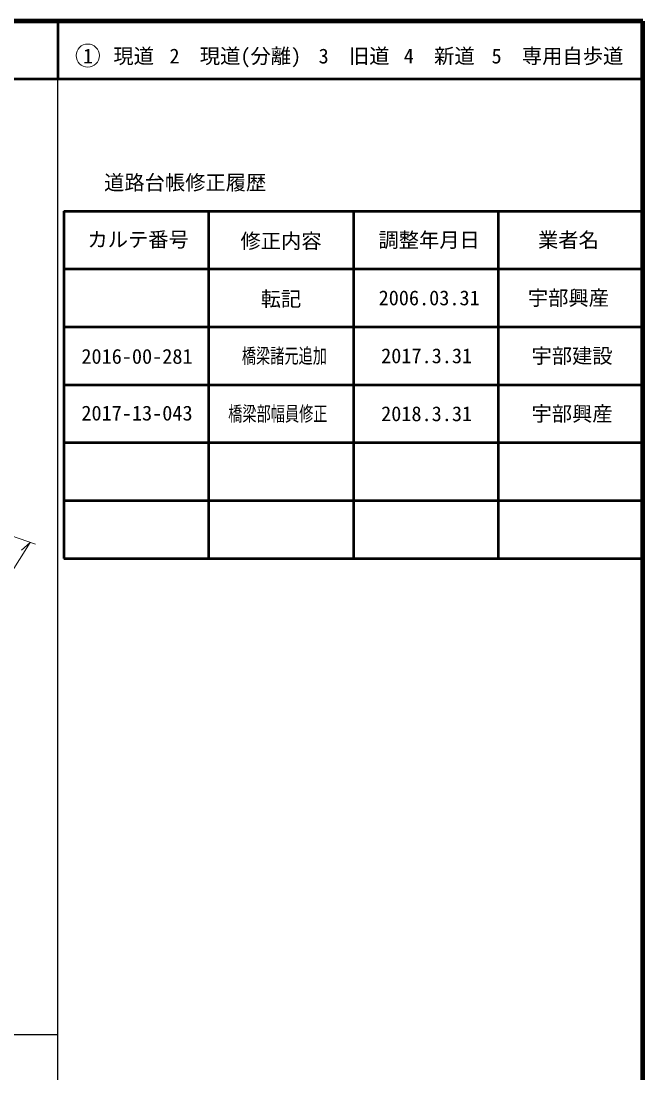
# Model space of a CAD drawing. Units: millimetres, scale not verified. Extents: x 40000 to 680000, y 20000 to 380000.
# Drawn here: x 572630 to 680000, y 198357 to 380000 of the extents above; entities that cross this region are included whole.
import ezdxf
from ezdxf.enums import TextEntityAlignment as Align

# ---------------------------------------------------------------- set-up
doc = ezdxf.new("R2010")
doc.units = ezdxf.units.MM
doc.header["$LTSCALE"] = 1000
for name, color, linetype, lineweight in [('M-BGD', 7, 'Continuous', 13), ('M-STR-HTXT', 7, 'Continuous', 13), ('M-TTL', 2, 'Continuous', 140), ('M-TTL-BAND', 7, 'Continuous', 25), ('M-TTL-FRAM', 2, 'Continuous', 50), ('M-TTL-LINE', 7, 'Continuous', 50), ('M-TTL-TXT', 7, 'Continuous', 13)]:
    doc.layers.add(name, color=color, linetype=linetype, lineweight=lineweight)
doc.styles.add('ＭＳ ゴシック', font='')
doc.styles.get('ＭＳ ゴシック').set_extended_font_data('MS Gothic')

msp = doc.modelspace()

# ---------------------------------------------------------------- linework, layer by layer
at = {"layer": 'M-BGD'}
msp.add_lwpolyline([(575125, 289655), (539195, 302094), (519076, 309019)], dxfattribs=at)
at = {"layer": 'M-STR-HTXT'}
for p, q in [((542271, 238988), (574180, 289982)), ((574180, 289982), (572718, 288620))]:
    msp.add_line(p, q, dxfattribs=at)
at = {"layer": 'M-TTL'}
for p, q in [((680000, 380000), (40000, 380000)), ((680000, 20000), (680000, 380000))]:
    msp.add_line(p, q, dxfattribs=at)
at = {"layer": 'M-TTL-BAND'}
for p, q in [((579000, 20000), (579000, 370000)), ((40000, 205000), (579000, 205000))]:
    msp.add_line(p, q, dxfattribs=at)
at = {"layer": 'M-TTL-FRAM'}
for p, q in [((580000, 347197), (580000, 287197)), ((580000, 347197), (680000, 347197)), ((580000, 287197), (680000, 287197))]:
    msp.add_line(p, q, dxfattribs=at)
at = {"layer": 'M-TTL-LINE'}
for p, q in [((579000, 380000), (579000, 370000)), ((40000, 370000), (680000, 370000)), ((605000, 347197), (605000, 287197)), ((630000, 347197), (630000, 287197)), ((655000, 347197), (655000, 287197)), ((580000, 337197), (680000, 337197)), ((580000, 327197), (680000, 327197)), ((580000, 317197), (680000, 317197)), ((580000, 307197), (680000, 307197)), ((580000, 297197), (680000, 297197))]:
    msp.add_line(p, q, dxfattribs=at)
at = {"layer": 'M-TTL-TXT'}
msp.add_circle((584147, 374034), 2000, dxfattribs=at)

# ---------------------------------------------------------------- texts
at = {"layer": 'M-TTL-TXT', "style": 'ＭＳ ゴシック'}
for s, p in [('1\u3000現道', (589448, 373958)), ('2\u3000現道(分離)', (609619, 373958)), ('3\u3000旧道', (630121, 373958)), ('4\u3000新道', (644824, 373958)), ('5\u3000専用自歩道', (665228, 373958)), ('道路台帳修正履歴', (600968, 352113)), ('カルテ番号', (592839, 342277)), ('修正内容', (617509, 342023)), ('調整年月日', (643089, 342197)), ('業者名', (667134, 342197)), ('転記', (617509, 332023)), ('2006.03.31', (643089, 332197)), ('宇部興産', (667134, 332197))]:
    msp.add_text(s, height=2566, dxfattribs=at).set_placement(p, align=Align.MIDDLE_CENTER)
for s, p in [('2016-00-281', (583046, 320044)), ('2017.3.31', (634796, 320138)), ('2017-13-043', (583046, 310249)), ('2018.3.31', (634796, 310138))]:
    msp.add_text(s, height=2566, dxfattribs=at).set_placement(p, align=Align.BOTTOM_LEFT)
at = {"layer": 'M-TTL-TXT', "style": 'ＭＳ ゴシック', "width": 0.7}
for s, p in [('橋梁諸元追加', (610749, 320138)), ('橋梁部幅員修正', (608394, 310138))]:
    msp.add_text(s, height=2566, dxfattribs=at).set_placement(p, align=Align.BOTTOM_LEFT)
at = {"layer": 'M-TTL-TXT', "style": 'ＭＳ ゴシック'}
for s, p in [('宇部建設', (667758, 320138)), ('宇部興産', (667758, 310138))]:
    msp.add_text(s, height=2566, dxfattribs=at).set_placement(p, align=Align.BOTTOM_CENTER)

doc.saveas('drawing.dxf')
